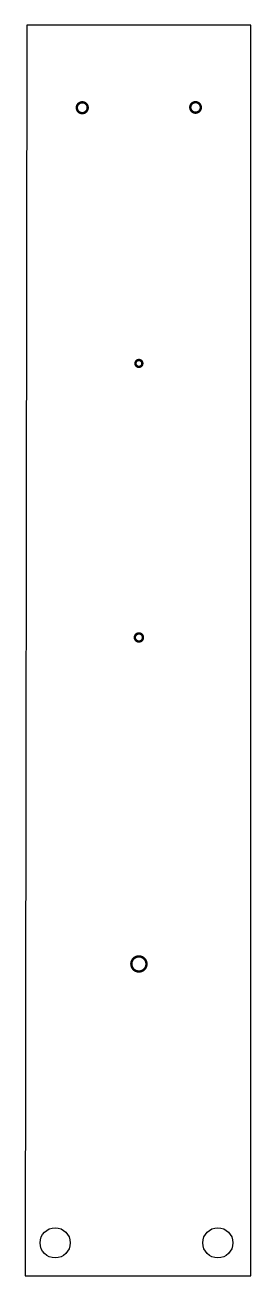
# Model space of a CAD drawing. Extents: x 0 to 19, y 0 to 106.
import ezdxf

# ---------------------------------------------------------------- set-up
doc = ezdxf.new("R2010")
doc.units = 0
doc.layers.add('20', color=253, linetype='CONTINUOUS')
doc.layers.add('21', color=253, linetype='CONTINUOUS')

msp = doc.modelspace()

# ---------------------------------------------------------------- linework, layer by layer
at = {"layer": '20'}
for p, q in [((0.1524, 105.5016), (0, 0)), ((19.0502, 105.5016), (0.1524, 105.5016)), ((19.0248, 0), (19.0502, 105.5016)), ((0, 0), (19.0248, 0))]:
    msp.add_line(p, q, dxfattribs=at)
for centre in [(2.54, 2.794), (16.256, 2.794)]:
    msp.add_circle(centre, 1.27, dxfattribs=at)
at = {"layer": '21', "const_width": 0.2032}
for points in [[(4.826, 98.0687, 1), (4.826, 98.9845, 1), (4.826, 98.0687)], [(14.3764, 98.1084, 1), (14.3764, 98.9956, 1), (14.3764, 98.1084)], [(9.6012, 76.6724, 1), (9.6012, 77.2516, 1), (9.6012, 76.6724)], [(9.6012, 53.5063, 1), (9.6012, 54.1897, 1), (9.6012, 53.5063)], [(9.6012, 25.6774, 1), (9.6012, 26.9514, 1), (9.6012, 25.6774)]]:
    msp.add_lwpolyline(points, format="xyb", dxfattribs=at)

doc.saveas('drawing.dxf')
